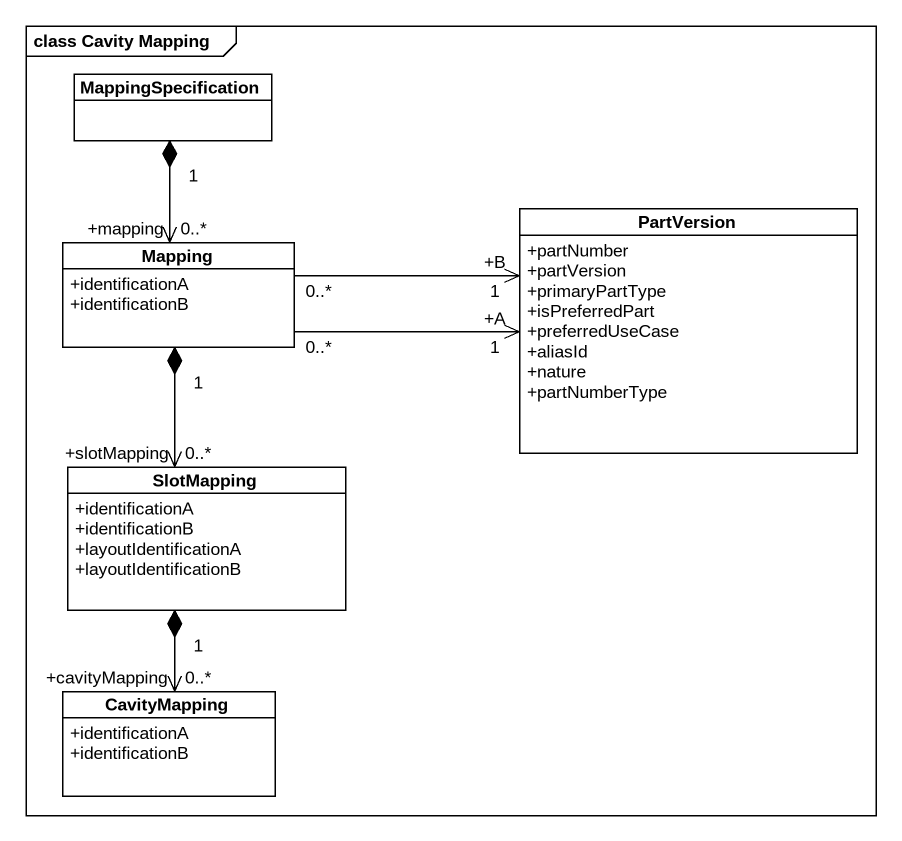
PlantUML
@startuml
mainframe class Cavity Mapping
hide circle
hide empty members
skinparam classAttributeIconSize 0
class MappingSpecification
class PartVersion {
  +partNumber
  +partVersion
  +primaryPartType
  +isPreferredPart
  +preferredUseCase
  +aliasId
  +nature
  +partNumberType
}
class Mapping {
  +identificationA
  +identificationB
}
class SlotMapping {
  +identificationA
  +identificationB
  +layoutIdentificationA
  +layoutIdentificationB
}
class CavityMapping {
  +identificationA
  +identificationB
}
Mapping "+mapping\n0..*" <-up-* "1" MappingSpecification
Mapping "0..*" -right-> "+A\n1" PartVersion
Mapping "0..*" -right-> "+B\n1" PartVersion
SlotMapping "+slotMapping\n0..*" <-up-* "1" Mapping
CavityMapping "+cavityMapping\n0..*" <-up-* "1" SlotMapping
@enduml
